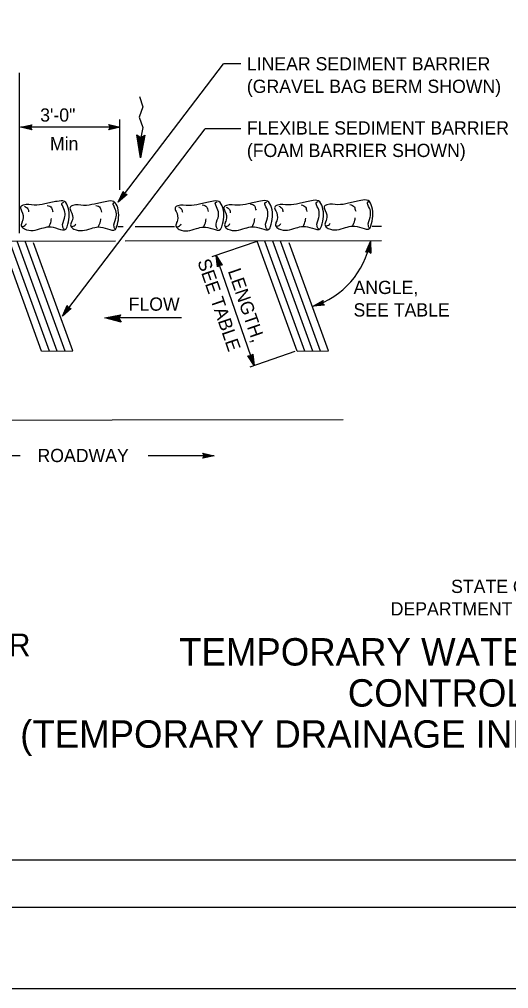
# Model space of a CAD drawing. Extents: x -894 to 866, y -472 to 714.
# Drawn here: x 201 to 460, y -472 to 41 of the extents above; entities that cross this region are included whole.
import ezdxf

# ---------------------------------------------------------------- set-up
doc = ezdxf.new("R2010")
doc.units = 0
for name, color, linetype in [('border_INSIDE-BORDER-anno', 7, 'Continuous'), ('border_PLOTTING-ELEMENTS', 7, 'Continuous'), ('border_rw_22x34_Cut_Lines', 7, 'Continuous'), ('border_SHEET', 7, 'Continuous'), ('df_FLOW-LINE', 7, 'Continuous'), ('temp_CONSTRUCTION', 7, 'Continuous'), ('temp_CONSTRUCTION-anno', 7, 'Continuous')]:
    doc.layers.add(name, color=color, linetype=linetype)

msp = doc.modelspace()

# ---------------------------------------------------------------- linework, layer by layer
at = {"layer": 'border_PLOTTING-ELEMENTS'}
for points in [[(-894.04, -472.44), (865.96, -472.44), (865.96, 713.56), (-894.04, 713.56)], [(-864.04, 670.56), (835.96, 670.56), (835.96, -429.44), (-864.04, -429.44)]]:
    msp.add_lwpolyline(points, close=True, dxfattribs=at)
at = {"layer": 'border_rw_22x34_Cut_Lines'}
msp.add_lwpolyline([(-864.04, 670.56), (835.96, 670.56), (835.96, -429.44), (-864.04, -429.44)], close=True, dxfattribs=at)
at = {"layer": 'border_SHEET'}
msp.add_line((810.96, -404.44), (-814.04, -404.44), dxfattribs=at)
at = {"layer": 'df_FLOW-LINE'}
for p, q in [((265.05, -32.61), (263.04, -20.58)), ((263.04, -20.58), (265.15, -21.83)), ((265.08, -29.74), (263.6, -20.91)), ((265.1, -26.89), (264.17, -21.25)), ((265.13, -23.97), (264.73, -21.58)), ((267.28, -20.61), (265.05, -32.61)), ((266.72, -20.94), (265.08, -29.74)), ((266.15, -21.26), (265.1, -26.89)), ((265.57, -21.59), (265.13, -23.97)), ((265.15, -21.83), (267.28, -20.61)), ((246.07, -117.45), (254.33, -115.78)), ((254.77, -119.7), (246.07, -117.45)), ((246.07, -117.45), (246.07, -117.45)), ((286.68, -117.46), (247.87, -117.46)), ((254.4, -119.17), (248.02, -117.52)), ((248.03, -117.51), (254.06, -116.29)), ((249.97, -117.58), (253.86, -116.79)), ((254.01, -118.63), (249.97, -117.58)), ((251.93, -117.65), (253.59, -117.31)), ((253.71, -118.11), (251.93, -117.65)), ((254.33, -115.77), (253.42, -117.69)), ((253.42, -117.69), (254.77, -119.7)), ((254.33, -115.77), (254.33, -115.77)), ((254.77, -119.7), (254.77, -119.7))]:
    msp.add_line(p, q, dxfattribs=at)
msp.add_lwpolyline([(264.36, -0.18), (266.29, -5.7), (264.26, -11.19), (266.19, -16.71), (265.15, -21.83), (265.05, -32.61)], dxfattribs=at)
at = {"layer": 'temp_CONSTRUCTION'}
for p, q in [((212.58, -134.94), (191.42, -76.78)), ((216.74, -134.95), (195.56, -76.77)), ((220.89, -134.95), (199.71, -76.76)), ((225.04, -134.95), (203.86, -76.76)), ((347.91, -134.94), (326.74, -76.78)), ((352.06, -134.95), (330.88, -76.77)), ((356.21, -134.95), (335.03, -76.76)), ((360.36, -134.95), (339.18, -76.76)), ((229.17, -134.91), (208.34, -77.68)), ((364.5, -134.91), (343.67, -77.68))]:
    msp.add_line(p, q, dxfattribs=at)
for points in [[(252.98, -69.02), (255.78, -69.01)], [(262.15, -69), (283.03, -68.97)], [(387.71, -68.8), (392.68, -68.79)], [(-13.14, -77.11), (251.65, -76.68)], [(256.9, -76.67), (392.67, -76.45)], [(212.58, -134.94), (229.17, -134.91)], [(347.91, -134.94), (364.5, -134.91)], [(-117.38, -171.96), (372.33, -171.16)]]:
    msp.add_lwpolyline(points, dxfattribs=at)
for points in [[(202.24, -66.48), (201.8, -68.61), (203.51, -70.31), (212.62, -69.99), (216.36, -69.19), (221.33, -70.23), (225.44, -70.46), (226.1, -69.13), (226.67, -59.06), (224.67, -55.77), (220.87, -55.71), (214.36, -57.1), (208.65, -57.79), (202.87, -57.76), (201.42, -58.85), (201.94, -60.76), (202.65, -65.45), (202.15, -66.71)], [(224.45, -70.52), (223.76, -69.08), (224.71, -64.58), (224.93, -61.41), (223.56, -57.9), (223.34, -56.94), (224.39, -56.09)], [(228.44, -66.55), (228, -68.68), (229.71, -70.38), (238.82, -70.07), (242.56, -69.26), (247.53, -70.3), (251.64, -70.54), (252.3, -69.2), (252.87, -59.14), (250.87, -55.85), (247.08, -55.78), (240.56, -57.17), (234.85, -57.86), (229.07, -57.84), (227.62, -58.92), (228.14, -60.83), (228.85, -65.53), (228.35, -66.79)], [(251.64, -70.62), (250.95, -69.18), (251.9, -64.67), (252.12, -61.5), (250.76, -57.99), (250.54, -57.03), (251.58, -56.18)], [(284.17, -66.72), (283.75, -68.86), (285.48, -70.54), (294.59, -70.14), (298.31, -69.3), (303.29, -70.3), (307.41, -70.49), (308.05, -69.15), (308.54, -59.08), (306.51, -55.81), (302.71, -55.78), (296.2, -57.23), (290.5, -57.97), (284.72, -58), (283.29, -59.1), (283.82, -61.01), (284.57, -65.69), (284.09, -66.96)], [(305.82, -70.36), (305.12, -68.93), (306.03, -64.41), (306.22, -61.24), (304.82, -57.74), (304.59, -56.79), (305.63, -55.92)], [(309.97, -66.55), (309.56, -68.69), (311.29, -70.37), (320.39, -69.97), (324.12, -69.13), (329.1, -70.13), (333.21, -70.32), (333.86, -68.98), (334.34, -58.91), (332.31, -55.64), (328.51, -55.61), (322.01, -57.06), (316.3, -57.8), (310.52, -57.83), (309.09, -58.93), (309.63, -60.84), (310.38, -65.52), (309.89, -66.79)], [(332.02, -70.39), (331.32, -68.96), (332.23, -64.44), (332.42, -61.27), (331.02, -57.77), (330.79, -56.82), (331.83, -55.95)], [(336.97, -66.39), (336.55, -68.53), (338.28, -70.21), (347.39, -69.81), (351.11, -68.97), (356.09, -69.97), (360.21, -70.16), (360.85, -68.82), (361.33, -58.75), (359.31, -55.48), (355.51, -55.45), (349, -56.9), (343.3, -57.64), (337.52, -57.67), (336.08, -58.77), (336.62, -60.67), (337.37, -65.36), (336.89, -66.63)], [(359.21, -70.23), (358.51, -68.8), (359.42, -64.28), (359.61, -61.11), (358.21, -57.61), (357.99, -56.66), (359.02, -55.79)], [(363.17, -66.22), (362.75, -68.36), (364.48, -70.04), (373.59, -69.64), (377.31, -68.8), (382.29, -69.8), (386.41, -69.99), (387.05, -68.65), (387.54, -58.58), (385.51, -55.31), (381.71, -55.28), (375.2, -56.73), (369.5, -57.47), (363.72, -57.5), (362.28, -58.6), (362.82, -60.51), (363.57, -65.19), (363.09, -66.46)], [(386.41, -70.07), (385.71, -68.64), (386.62, -64.13), (386.8, -60.95), (385.41, -57.45), (385.18, -56.5), (386.21, -55.64)], [(203.57, -58.33), (205.29, -59.63), (205.66, -61.3)], [(215.46, -57.83), (217.81, -59.06), (218.11, -60.02), (218.48, -61.29)], [(241.26, -57.9), (243.61, -59.13), (243.91, -60.09), (244.29, -61.36)], [(285.04, -58.56), (286.77, -59.84), (287.15, -61.51)], [(297.71, -57.56), (300.07, -58.77), (300.38, -59.72), (300.77, -61)], [(310.44, -58.78), (312.17, -60.06), (312.55, -61.73)], [(323.12, -56.99), (325.48, -58.2), (325.79, -59.15), (326.18, -60.42)], [(338.23, -58.23), (339.96, -59.51), (340.34, -61.18)], [(350.11, -57.62), (352.47, -58.83), (352.78, -59.78), (353.16, -61.06)], [(375.91, -57.45), (378.28, -58.66), (378.58, -59.61), (378.97, -60.89)], [(216.36, -69.27), (217.6, -66.12), (217.78, -64.85)], [(242.56, -69.34), (243.8, -66.19), (243.98, -64.93)], [(298.31, -69.38), (299.53, -66.22), (299.7, -64.95)], [(324.12, -69.21), (325.33, -66.05), (325.5, -64.78)], [(351.11, -69.05), (352.33, -65.89), (352.5, -64.62)], [(377.31, -68.88), (378.53, -65.72), (378.7, -64.45)], [(202.03, -69.17), (204.1, -68.18), (204.59, -67.47)], [(228.23, -69.24), (230.31, -68.25), (230.79, -67.55)], [(283.99, -69.42), (286.05, -68.4), (286.54, -67.69)], [(309.79, -69.24), (311.86, -68.23), (312.34, -67.52)], [(336.79, -69.08), (338.85, -68.07), (339.33, -67.36)], [(362.99, -68.92), (365.05, -67.9), (365.53, -67.19)]]:
    msp.add_spline(points, degree=3, dxfattribs=at)
at = {"layer": 'temp_CONSTRUCTION-anno'}
for p, q in [((253.16, -56.07), (308.95, 17.02)), ((318.07, 17.02), (308.95, 17.02)), ((200.9, -72.48), (200.9, 12.31)), ((207.42, -15.13), (207.42, -15.13)), ((248.13, -15.12), (248.13, -15.12)), ((254.05, -49.54), (254.05, -12.47)), ((254.13, -16.46), (201.42, -16.46)), ((201.42, -16.46), (201.42, -16.46)), ((207.42, -17.8), (207.42, -17.8)), ((223.61, -116.41), (299.28, -17.26)), ((248.13, -17.79), (248.13, -17.79)), ((254.13, -16.46), (254.13, -16.46)), ((318.07, -17.26), (299.28, -17.26)), ((255.74, -50.5), (255.74, -50.5)), ((253.16, -56.07), (253.16, -56.07)), ((257.87, -52.12), (257.87, -52.12)), ((326.67, -76.89), (302.76, -85.13)), ((386.79, -76.94), (386.79, -76.94)), ((325.13, -142.65), (305.04, -84.34)), ((305.04, -84.34), (305.04, -84.34)), ((384.38, -82.6), (384.38, -82.6)), ((387.01, -83.08), (387.01, -83.08)), ((305.72, -90.45), (305.72, -90.45)), ((308.25, -89.58), (308.25, -89.58)), ((226.19, -110.83), (226.19, -110.83)), ((228.31, -112.45), (228.31, -112.45)), ((356.4, -111.24), (356.4, -111.24)), ((361.73, -108.18), (361.73, -108.18)), ((362.52, -110.73), (362.52, -110.73)), ((223.61, -116.41), (223.61, -116.41)), ((321.92, -137.41), (321.92, -137.41)), ((346.77, -135.2), (322.85, -143.44)), ((324.44, -136.54), (324.44, -136.54)), ((325.13, -142.65), (325.13, -142.65)), ((297.95, -189.03), (297.95, -189.03)), ((201.26, -190.37), (167.21, -190.37)), ((303.95, -190.37), (268.99, -190.37)), ((297.95, -191.7), (297.95, -191.7)), ((303.95, -190.37), (303.95, -190.37))]:
    msp.add_line(p, q, dxfattribs=at)
for points in [[(207.42, -17.8), (201.42, -16.46), (207.42, -15.13), (207.2, -15.49), (202.81, -16.46), (207.2, -17.45), (206.99, -17.09), (204.18, -16.46), (206.99, -15.84), (206.78, -16.19), (205.56, -16.46), (206.78, -16.74), (206.62, -16.46), (207.42, -15.13), (206.62, -16.46)], [(248.13, -15.12), (254.13, -16.46), (248.13, -17.79), (248.35, -17.44), (252.74, -16.46), (248.35, -15.48), (248.56, -15.83), (251.37, -16.46), (248.56, -17.08), (248.77, -16.73), (249.99, -16.46), (248.77, -16.19), (248.93, -16.46), (248.13, -17.79), (248.93, -16.46)], [(257.87, -52.12), (253.16, -56.07), (255.74, -50.5), (255.9, -50.88), (254, -54.97), (257.46, -52.07), (257.05, -52.02), (254.84, -53.88), (256.05, -51.27), (256.2, -51.65), (255.68, -52.78), (256.64, -51.98), (256.32, -51.94), (255.74, -50.5), (256.32, -51.94)], [(384.38, -82.6), (386.79, -76.94), (387.01, -83.08), (386.7, -82.81), (386.54, -78.31), (384.77, -82.45), (385.16, -82.31), (386.29, -79.66), (386.39, -82.53), (386.08, -82.26), (386.03, -81.02), (385.55, -82.17), (385.85, -82.05), (387.01, -83.08), (385.85, -82.05)], [(305.72, -90.45), (305.04, -84.34), (308.25, -89.58), (307.84, -89.5), (305.49, -85.66), (305.99, -90.14), (306.26, -89.82), (305.94, -86.96), (307.44, -89.41), (307.03, -89.32), (306.38, -88.26), (306.52, -89.51), (306.73, -89.26), (308.25, -89.58), (306.73, -89.26)], [(228.31, -112.45), (223.61, -116.41), (226.19, -110.83), (226.34, -111.21), (224.45, -115.3), (227.9, -112.4), (227.49, -112.36), (225.29, -114.21), (226.5, -111.6), (226.65, -111.98), (226.12, -113.11), (227.08, -112.31), (226.76, -112.27), (226.19, -110.83), (226.76, -112.27)], [(362.52, -110.73), (356.4, -111.24), (361.73, -108.18), (361.63, -108.58), (357.72, -110.82), (362.22, -110.45), (361.91, -110.18), (359.04, -110.41), (361.53, -108.98), (361.43, -109.38), (360.35, -110), (361.6, -109.9), (361.36, -109.69), (361.73, -108.18), (361.36, -109.69)], [(324.44, -136.54), (325.13, -142.65), (321.92, -137.41), (322.32, -137.5), (324.67, -141.34), (324.17, -136.86), (323.91, -137.18), (324.23, -140.04), (322.73, -137.59), (323.13, -137.67), (323.78, -138.73), (323.64, -137.49), (323.43, -137.74), (321.92, -137.41), (323.43, -137.74)], [(297.95, -189.03), (303.95, -190.37), (297.95, -191.7), (298.17, -191.34), (302.56, -190.37), (298.17, -189.38), (298.38, -189.74), (301.19, -190.37), (298.38, -190.99), (298.59, -190.63), (299.81, -190.36), (298.59, -190.09), (298.75, -190.37), (297.95, -191.7), (298.75, -190.37)]]:
    msp.add_lwpolyline(points, close=True, dxfattribs=at)
msp.add_arc((343.19, -68.92), 44.33, 287.3352, 349.5748, dxfattribs=at)

# ---------------------------------------------------------------- texts
at = {"layer": 'border_INSIDE-BORDER-anno'}
for s, height, p in [('STATE OF CALIFORNIA', 7, (429.52, -263.02)), ('DEPARTMENT OF TRANSPORTATION', 7, (397.52, -274.92)), ('TEMPORARY WATER POLLUTION', 14.5, (285.42, -301.42)), ('CONTROL DETAILS', 14.5, (374.81, -323.17)), ('(TEMPORARY DRAINAGE INLET PROTECTION)', 14.5, (201.22, -344.92))]:
    msp.add_text(s, height=height, dxfattribs=at).set_placement(p)
at = {"layer": 'temp_CONSTRUCTION-anno'}
for s, height, p in [('LINEAR SEDIMENT BARRIER', 7, (321.31, 13.59)), ('(GRAVEL BAG BERM SHOWN)', 7, (321.31, 1.69)), ('3\'-0"', 7, (211.82, -13.52)), ('FLEXIBLE SEDIMENT BARRIER', 7, (321.31, -20.35)), ('Min', 7, (216.99, -28.68)), ('(FOAM BARRIER SHOWN)', 7, (321.31, -32.25)), ('ANGLE, ', 7, (377.83, -104.77)), ('FLOW', 7, (258.68, -113.61)), ('SEE TABLE', 7, (377.83, -116.67)), ('ROADWAY', 7, (210.39, -193.73)), ('FLEXIBLE SEDIMENT BARRIER', 12, (-31.41, -296.48))]:
    msp.add_text(s, height=height, dxfattribs=at).set_placement(p)
for s, p in [('SEE TABLE', (294.99, -87.54)), ('LENGTH,', (311.14, -92.6))]:
    msp.add_text(s, height=7, rotation=289.0018, dxfattribs=at).set_placement(p)

doc.saveas('drawing.dxf')
